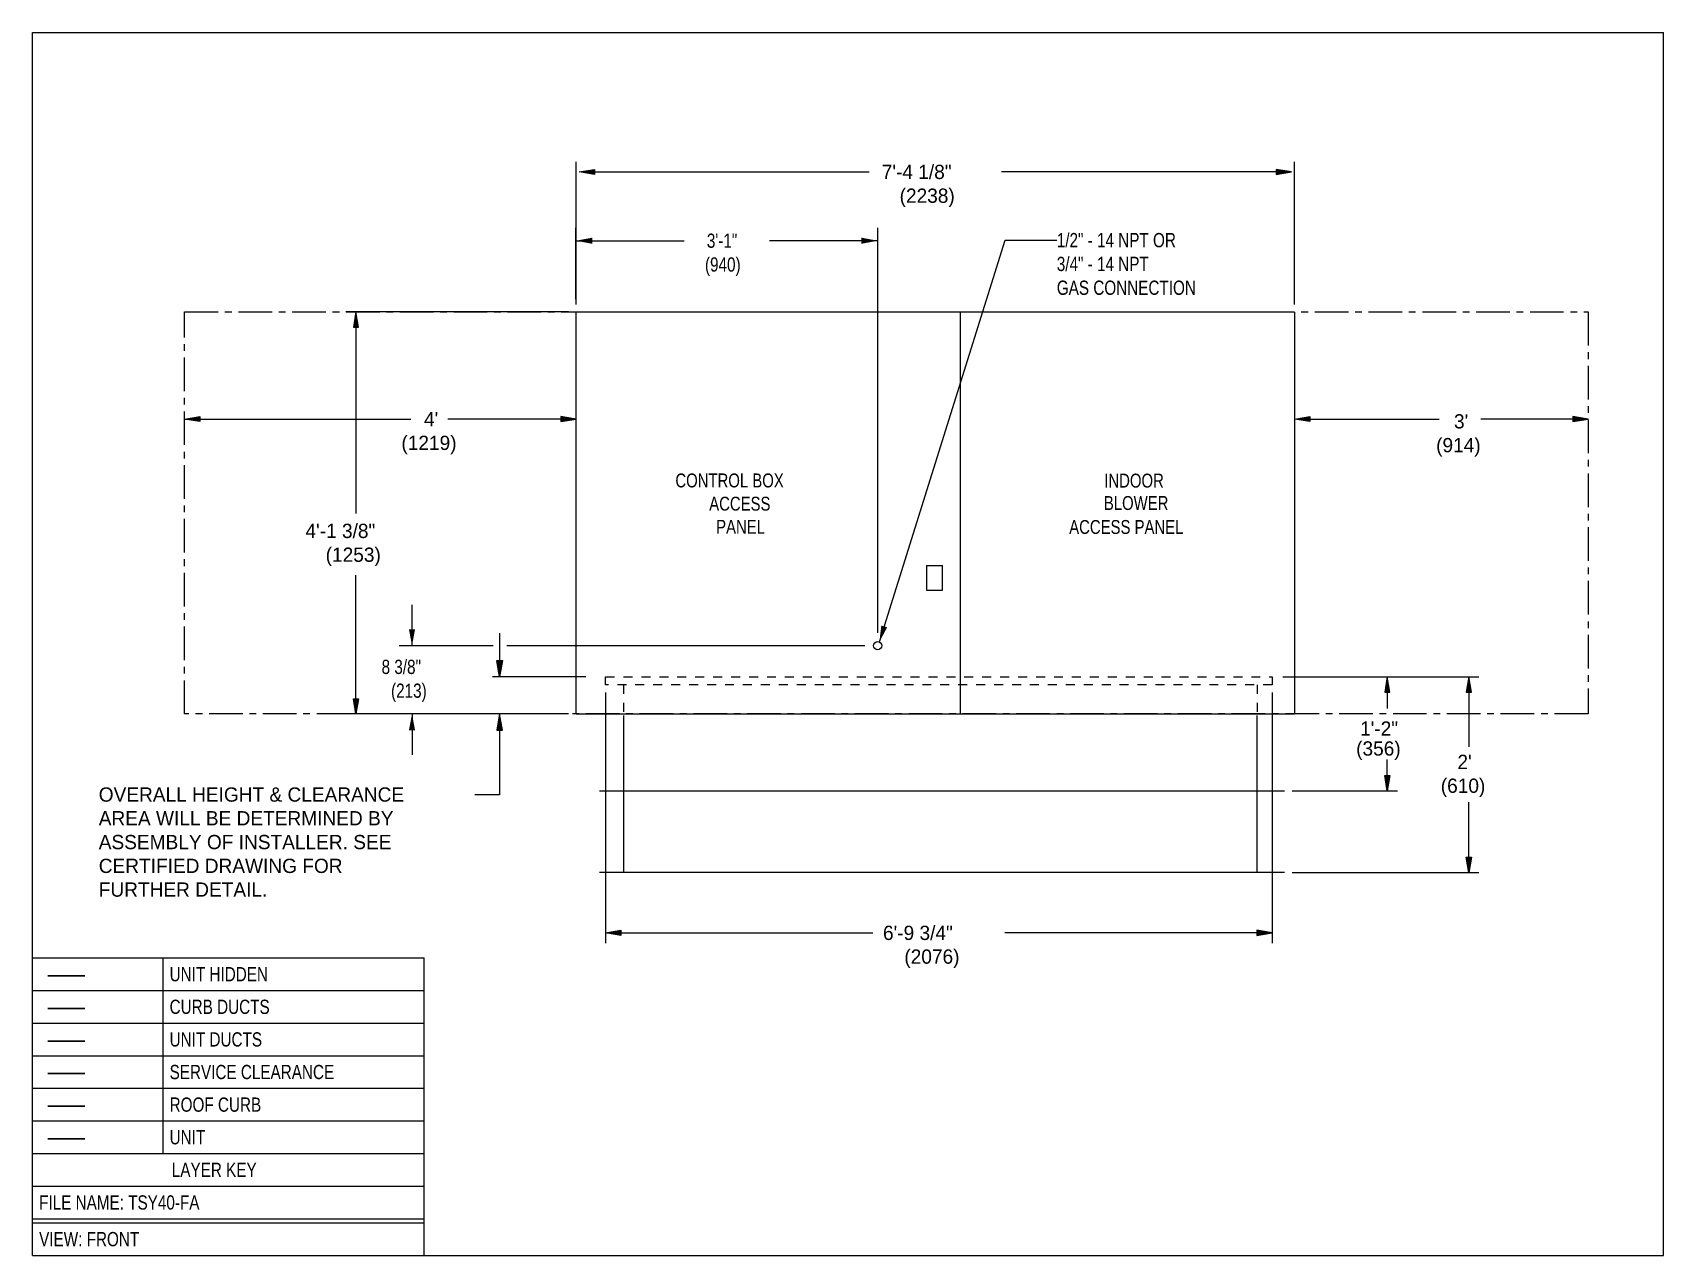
# Model space of a CAD drawing. Extents: x 0 to 200, y 0 to 150.
import ezdxf

# ---------------------------------------------------------------- set-up
doc = ezdxf.new("R2010")
doc.units = 0
doc.header["$LTSCALE"] = 11
doc.linetypes.add('CENTER', pattern=[0.6, 0.375, -0.075, 0.075, -0.075])
doc.linetypes.add('HIDDEN', pattern=[0.2, 0.1, -0.1])
doc.layers.get('0').update_dxf_attribs({"linetype": 'CONTINUOUS'})
for name, color, linetype in [('CURB-14', 6, 'CONTINUOUS'), ('CURB-14-DIM', 6, 'CONTINUOUS'), ('CURB-24', 6, 'CONTINUOUS'), ('CURB-24-DIM', 6, 'CONTINUOUS'), ('NOTES', 1, 'CONTINUOUS'), ('SERVCLEAR', 1, 'CONTINUOUS'), ('SERVCLRDIM', 1, 'CONTINUOUS'), ('UNIT-DIM', 7, 'CONTINUOUS'), ('UNIT-SOL', 7, 'CONTINUOUS')]:
    doc.layers.add(name, color=color, linetype=linetype)
doc.styles.get("Standard").update_dxf_attribs({"font": 'txt', "width": 0.8})
doc.styles.add('TEXTSTYLE_2', font='txt')
doc.styles.add('TEXTSTYLE_3', font='txt', dxfattribs={"width": 8})
doc.dimstyles.get("Standard").update_dxf_attribs({"dimtxt": 2, "dimasz": 2, "dimexe": 1.5875, "dimexo": 1.5875, "dimgap": 0.09, "dimtad": 0, "dimtih": 1, "dimtoh": 1, "dimzin": 4, "dimcen": 0.09, "dimazin": 3, "dimtol": 1, "dimtp": 0.03, "dimtm": 0.03, "dimtfac": 1, "dimtofl": 0, "dimtmove": 0, "dimatfit": 3})

# ---------------------------------------------------------------- blocks, each defined once
blk = doc.blocks.new('*U4')
at = {"layer": 'UNIT-DIM', "color": 7, "width": 0.8}
for s, p in [('3\'-1"', (82.69, 123.6)), ('(940)', (82.46, 120.68))]:
    blk.add_text(s, height=1.75, dxfattribs=at).set_placement(p)
blk = doc.blocks.new('_FILLED')
at = {"color": 0, "linetype": 'BYBLOCK'}
blk.add_solid([(0, 0), (-1, 0.1875), (-1, -0.1875)], dxfattribs=at)
blk = doc.blocks.new('*D3')
at = {"layer": 'UNIT-DIM', "color": 7, "linetype": 'CONTINUOUS'}
for p, q in [((66.64, 123.6), (66.64, 126.06)), ((103.64, 123.6), (103.64, 126.06)), ((66.64, 124.47), (79.89, 124.47)), ((103.64, 124.47), (90.39, 124.47)), ((66.64, 117.32), (66.64, 123.6)), ((103.64, 76.38), (103.64, 123.6))]:
    blk.add_line(p, q, dxfattribs=at)
blk.add_blockref('*U4', (0, 0))
at = {"layer": 'UNIT-DIM', "color": 7, "linetype": 'CONTINUOUS', "xscale": 2, "yscale": 2, "zscale": 2, "rotation": 180}
blk.add_blockref('_FILLED', (66.64, 124.47), dxfattribs=at)
at = {"layer": 'UNIT-DIM', "color": 7, "linetype": 'CONTINUOUS', "xscale": 2, "yscale": 2, "zscale": 2}
blk.add_blockref('_FILLED', (103.64, 124.47), dxfattribs=at)
blk = doc.blocks.new('*U6')
at = {"layer": 'UNIT-DIM', "color": 7, "width": 0.8}
for s, p in [('8 3/8"', (42.8, 71.32)), ('(213)', (43.96, 68.4))]:
    blk.add_text(s, height=1.75, dxfattribs=at).set_placement(p)
blk = doc.blocks.new('*D5')
at = {"layer": 'UNIT-DIM', "color": 7, "linetype": 'CONTINUOUS'}
for p, q in [((46.53, 74.79), (46.53, 79.79)), ((56.49, 74.79), (44.94, 74.79)), ((102.05, 74.79), (58.17, 74.79)), ((65.05, 66.42), (44.94, 66.42)), ((46.53, 66.42), (46.53, 61.42))]:
    blk.add_line(p, q, dxfattribs=at)
blk.add_blockref('*U6', (0, 0))
at = {"layer": 'UNIT-DIM', "color": 7, "linetype": 'CONTINUOUS', "xscale": 2, "yscale": 2, "zscale": 2}
for p, rotation in [((46.53, 74.79), 270), ((46.53, 66.42), 90)]:
    blk.add_blockref('_FILLED', p, dxfattribs=dict(at, rotation=rotation))
blk = doc.blocks.new('*U7')
at = {"layer": 'SERVCLRDIM', "color": 1, "style": 'TEXTSTYLE_2'}
for s, p in [('OVERALL HEIGHT & CLEARANCE', (8.11, 55.66)), ('AREA WILL BE DETERMINED BY', (8.11, 52.75)), ('ASSEMBLY OF INSTALLER. SEE', (8.11, 49.83)), ('CERTIFIED DRAWING FOR', (8.11, 46.91)), ('FURTHER DETAIL.', (8.11, 44))]:
    blk.add_text(s, height=1.75, dxfattribs=at).set_placement(p)
blk = doc.blocks.new('*U8')
at = {"layer": 'CURB-14-DIM', "color": 6, "style": 'TEXTSTYLE_2'}
blk.add_text('1\'-2"', height=1.75, dxfattribs=at).set_placement((162.8, 63.75))
blk = doc.blocks.new('*U9')
at = {"layer": 'CURB-14-DIM', "color": 6, "style": 'TEXTSTYLE_2'}
blk.add_text('6\'-9 3/4"', height=1.75, dxfattribs=at).set_placement((104.29, 38.69))
blk = doc.blocks.new('*U10')
at = {"layer": 'UNIT-DIM', "color": 7, "style": 'TEXTSTYLE_2'}
blk.add_text('4\'-1 3/8"', height=1.75, dxfattribs=at).set_placement((33.46, 88))
blk = doc.blocks.new('*U11')
at = {"layer": 'UNIT-DIM', "color": 7, "style": 'TEXTSTYLE_2'}
blk.add_text('7\'-4 1/8"', height=1.75, dxfattribs=at).set_placement((104.14, 132.04))
blk = doc.blocks.new('*U12')
at = {"layer": 'UNIT-DIM', "color": 7, "style": 'TEXTSTYLE_2'}
blk.add_text('(1253)', height=1.75, dxfattribs=at).set_placement((35.94, 85.08))
blk = doc.blocks.new('*U13')
at = {"layer": 'UNIT-DIM', "color": 7, "style": 'TEXTSTYLE_2'}
blk.add_text('(2238)', height=1.75, dxfattribs=at).set_placement((106.33, 129.12))
blk = doc.blocks.new('*U14')
at = {"layer": 'CURB-14-DIM', "color": 6, "style": 'TEXTSTYLE_2'}
blk.add_text('(356)', height=1.75, dxfattribs=at).set_placement((162.32, 61.31))
blk = doc.blocks.new('*U15')
at = {"layer": 'CURB-14-DIM', "color": 6, "style": 'TEXTSTYLE_2'}
blk.add_text('(2076)', height=1.75, dxfattribs=at).set_placement((106.91, 35.78))
blk = doc.blocks.new('*U16')
at = {"layer": 'CURB-24-DIM', "color": 6, "style": 'TEXTSTYLE_2'}
blk.add_text('(2076)', height=1.75, dxfattribs=at).set_placement((106.91, 35.78))
blk = doc.blocks.new('*U17')
at = {"layer": 'CURB-24-DIM', "color": 6, "style": 'TEXTSTYLE_2'}
blk.add_text('6\'-9 3/4"', height=1.75, dxfattribs=at).set_placement((104.29, 38.69))
blk = doc.blocks.new('*U18')
at = {"layer": 'CURB-24-DIM', "color": 6, "style": 'TEXTSTYLE_2'}
blk.add_text("2'", height=1.75, dxfattribs=at).set_placement((174.74, 59.66))
blk = doc.blocks.new('*U19')
at = {"layer": 'CURB-24-DIM', "color": 6, "style": 'TEXTSTYLE_2'}
blk.add_text('(610)', height=1.75, dxfattribs=at).set_placement((172.7, 56.74))
blk = doc.blocks.new('*U20')
at = {"layer": 'SERVCLRDIM', "color": 1, "style": 'TEXTSTYLE_2'}
blk.add_text("3'", height=1.75, dxfattribs=at).set_placement((174.32, 101.44))
blk = doc.blocks.new('*U21')
at = {"layer": 'SERVCLRDIM', "color": 1, "style": 'TEXTSTYLE_2'}
blk.add_text("4'", height=1.75, dxfattribs=at).set_placement((48, 101.71))
blk = doc.blocks.new('*U22')
at = {"layer": 'SERVCLRDIM', "color": 1, "style": 'TEXTSTYLE_2'}
blk.add_text('(914)', height=1.75, dxfattribs=at).set_placement((172.13, 98.52))
blk = doc.blocks.new('*U23')
at = {"layer": 'SERVCLRDIM', "color": 1, "style": 'TEXTSTYLE_2'}
blk.add_text('(1219)', height=1.75, dxfattribs=at).set_placement((45.23, 98.8))
blk = doc.blocks.new('*U24')
at = {"layer": 'NOTES', "color": 1, "width": 0.8}
blk.add_text('VIEW: FRONT', height=1.75, dxfattribs=at).set_placement((0.8, 1.12))
blk = doc.blocks.new('*U25')
at = {"layer": 'NOTES', "color": 1, "width": 0.8}
blk.add_text('FILE NAME: TSY40-FA', height=1.75, dxfattribs=at).set_placement((0.8, 5.62))
blk = doc.blocks.new('*U26')
at = {"layer": 'NOTES', "color": 1, "width": 0.8}
blk.add_text('LAYER KEY', height=1.75, dxfattribs=at).set_placement((17.07, 9.62))
blk = doc.blocks.new('*U27')
at = {"layer": 'NOTES', "color": 7, "style": 'TEXTSTYLE_3', "width": 8}
blk.add_text('-', height=1.75, dxfattribs=at).set_placement((1.03, 13.62))
blk = doc.blocks.new('*U28')
at = {"layer": 'NOTES', "color": 1, "width": 0.8}
blk.add_text('UNIT', height=1.75, dxfattribs=at).set_placement((16.8, 13.62))
blk = doc.blocks.new('*U29')
at = {"layer": 'NOTES', "color": 6, "style": 'TEXTSTYLE_3', "width": 8}
blk.add_text('-', height=1.75, dxfattribs=at).set_placement((1.03, 17.62))
blk = doc.blocks.new('*U30')
at = {"layer": 'NOTES', "color": 1, "width": 0.8}
blk.add_text('ROOF CURB', height=1.75, dxfattribs=at).set_placement((16.8, 17.62))
blk = doc.blocks.new('*U31')
at = {"layer": 'NOTES', "color": 1, "style": 'TEXTSTYLE_3', "width": 8}
blk.add_text('-', height=1.75, dxfattribs=at).set_placement((1.03, 21.62))
blk = doc.blocks.new('*U32')
at = {"layer": 'NOTES', "color": 1, "width": 0.8}
blk.add_text('SERVICE CLEARANCE', height=1.75, dxfattribs=at).set_placement((16.8, 21.62))
blk = doc.blocks.new('*U33')
at = {"layer": 'NOTES', "color": 2, "style": 'TEXTSTYLE_3', "width": 8}
blk.add_text('-', height=1.75, dxfattribs=at).set_placement((1.03, 25.62))
blk = doc.blocks.new('*U34')
at = {"layer": 'NOTES', "color": 1, "width": 0.8}
blk.add_text('UNIT DUCTS', height=1.75, dxfattribs=at).set_placement((16.8, 25.62))
blk = doc.blocks.new('*U35')
at = {"layer": 'NOTES', "color": 5, "style": 'TEXTSTYLE_3', "width": 8}
blk.add_text('-', height=1.75, dxfattribs=at).set_placement((1.03, 29.62))
blk = doc.blocks.new('*U36')
at = {"layer": 'NOTES', "color": 1, "width": 0.8}
blk.add_text('CURB DUCTS', height=1.75, dxfattribs=at).set_placement((16.8, 29.62))
blk = doc.blocks.new('*U37')
at = {"layer": 'NOTES', "color": 9, "style": 'TEXTSTYLE_3', "width": 8}
blk.add_text('-', height=1.75, dxfattribs=at).set_placement((1.03, 33.62))
blk = doc.blocks.new('*U38')
at = {"layer": 'NOTES', "color": 1, "width": 0.8}
blk.add_text('UNIT HIDDEN', height=1.75, dxfattribs=at).set_placement((16.8, 33.62))
blk = doc.blocks.new('*U39')
at = {"layer": 'NOTES', "color": 1, "width": 0.8}
for s, p in [('1/2" - 14 NPT OR', (125.61, 123.67)), ('3/4" - 14 NPT', (125.61, 120.75)), ('GAS CONNECTION', (125.61, 117.83))]:
    blk.add_text(s, height=1.75, dxfattribs=at).set_placement(p)
blk = doc.blocks.new('*U40')
at = {"layer": 'NOTES', "color": 1, "width": 0.8}
blk.add_text('CONTROL BOX', height=1.7069, dxfattribs=at).set_placement((78.83, 94.21))
blk = doc.blocks.new('*U41')
at = {"layer": 'NOTES', "color": 1, "width": 0.8}
blk.add_text('ACCESS', height=1.707, dxfattribs=at).set_placement((82.98, 91.36))
blk = doc.blocks.new('*U42')
at = {"layer": 'NOTES', "color": 1, "width": 0.8}
blk.add_text('PANEL', height=1.707, dxfattribs=at).set_placement((83.83, 88.52))
blk = doc.blocks.new('*U43')
at = {"layer": 'NOTES', "color": 1, "width": 0.8}
blk.add_text('INDOOR', height=1.707, dxfattribs=at).set_placement((131.43, 94.19))
blk = doc.blocks.new('*U44')
at = {"layer": 'NOTES', "color": 1, "width": 0.8}
blk.add_text('BLOWER', height=1.707, dxfattribs=at).set_placement((131.38, 91.44))
blk = doc.blocks.new('*U45')
at = {"layer": 'NOTES', "color": 1, "width": 0.8}
blk.add_text('ACCESS PANEL', height=1.7069, dxfattribs=at).set_placement((127.13, 88.5))

msp = doc.modelspace()

# ---------------------------------------------------------------- linework, layer by layer
at = {"color": 7, "linetype": 'CONTINUOUS'}
for p, q in [((0, 0), (0, 150)), ((0, 150), (200, 150)), ((200, 0), (200, 150)), ((0, 0), (200, 0))]:
    msp.add_line(p, q, dxfattribs=at)
at = {"layer": 'CURB-14', "color": 8, "linetype": 'HIDDEN'}
for p, q in [((70.267, 69.979), (70.267, 70.979)), ((70.267, 70.979), (152.017, 70.979)), ((152.017, 70.979), (152.017, 69.979)), ((152.017, 69.979), (70.267, 69.979)), ((72.486, 69.979), (72.486, 66.573)), ((150.173, 69.979), (150.173, 66.573))]:
    msp.add_line(p, q, dxfattribs=at)
at = {"layer": 'CURB-14', "color": 6, "linetype": 'CONTINUOUS', "const_width": 0.15}
for points in [[(72.486, 66.261), (72.486, 56.979)], [(150.173, 66.261), (150.173, 56.979)], [(69.486, 56.979), (153.548, 56.979)]]:
    msp.add_lwpolyline(points, dxfattribs=at)
at = {"layer": 'CURB-14-DIM', "color": 6, "linetype": 'CONTINUOUS'}
for p, q in [((153.33, 70.979), (167.386, 70.979)), ((166.136, 70.979), (165.824, 69.104)), ((166.449, 69.104), (166.136, 70.979)), ((166.136, 70.081), (166.136, 67.106)), ((70.267, 69.041), (70.267, 38.319)), ((152.017, 69.041), (152.017, 38.319)), ((165.824, 69.104), (166.449, 69.104)), ((166.136, 57.876), (166.136, 60.851)), ((165.824, 58.854), (166.449, 58.854)), ((166.136, 56.979), (165.824, 58.854)), ((166.449, 58.854), (166.136, 56.979)), ((154.486, 56.979), (167.386, 56.979)), ((70.267, 39.569), (72.142, 39.882)), ((70.267, 39.569), (103.038, 39.569)), ((72.142, 39.257), (70.267, 39.569)), ((72.142, 39.882), (72.142, 39.257)), ((150.142, 39.569), (119.246, 39.569)), ((152.017, 39.569), (150.142, 39.882)), ((150.142, 39.882), (150.142, 39.257)), ((150.142, 39.257), (152.017, 39.569))]:
    msp.add_line(p, q, dxfattribs=at)
for points in [[(166.449, 69.104), (165.824, 69.104), (166.136, 70.979)], [(166.449, 58.854), (166.136, 56.979), (165.824, 58.854)], [(72.142, 39.257), (70.267, 39.569), (72.142, 39.882)], [(150.142, 39.257), (150.142, 39.882), (152.017, 39.569)]]:
    msp.add_solid(points, dxfattribs=at)
at = {"layer": 'CURB-24', "color": 8, "linetype": 'HIDDEN'}
for p, q in [((70.267, 69.979), (70.267, 70.979)), ((70.267, 70.979), (152.017, 70.979)), ((152.017, 70.979), (152.017, 69.979)), ((152.017, 69.979), (70.267, 69.979)), ((72.486, 69.979), (72.486, 66.573)), ((150.173, 69.979), (150.173, 66.573))]:
    msp.add_line(p, q, dxfattribs=at)
at = {"layer": 'CURB-24', "color": 6, "linetype": 'CONTINUOUS', "const_width": 0.15}
for points in [[(72.486, 66.261), (72.486, 46.979)], [(150.173, 66.261), (150.173, 46.979)], [(69.486, 46.979), (153.548, 46.979)]]:
    msp.add_lwpolyline(points, dxfattribs=at)
at = {"layer": 'CURB-24-DIM', "color": 6, "linetype": 'CONTINUOUS'}
for p, q in [((153.33, 70.979), (177.386, 70.979)), ((176.136, 70.979), (175.824, 69.104)), ((176.449, 69.104), (176.136, 70.979)), ((176.136, 70.348), (176.136, 62.373)), ((70.267, 69.041), (70.267, 38.319)), ((152.017, 69.041), (152.017, 38.319)), ((175.824, 69.104), (176.449, 69.104)), ((176.136, 47.609), (176.136, 55.584)), ((175.824, 48.854), (176.449, 48.854)), ((176.136, 46.979), (175.824, 48.854)), ((176.449, 48.854), (176.136, 46.979)), ((154.486, 46.979), (177.386, 46.979)), ((70.267, 39.569), (72.142, 39.882)), ((72.142, 39.257), (70.267, 39.569)), ((72.142, 39.882), (72.142, 39.257)), ((72.517, 39.569), (103.038, 39.569)), ((150.142, 39.569), (119.246, 39.569)), ((152.017, 39.569), (150.142, 39.882)), ((150.142, 39.882), (150.142, 39.257)), ((150.142, 39.257), (152.017, 39.569))]:
    msp.add_line(p, q, dxfattribs=at)
for points in [[(176.449, 69.104), (175.824, 69.104), (176.136, 70.979)], [(176.449, 48.854), (176.136, 46.979), (175.824, 48.854)], [(72.142, 39.257), (70.267, 39.569), (72.142, 39.882)], [(150.142, 39.257), (150.142, 39.882), (152.017, 39.569)]]:
    msp.add_solid(points, dxfattribs=at)
at = {"layer": 'NOTES', "color": 1, "linetype": 'CONTINUOUS'}
for p, q in [((103.846, 75.248), (119.256, 124.542)), ((119.256, 124.542), (125.606, 124.542)), ((0, 0), (0, 36.494)), ((0, 36.494), (48, 36.494)), ((16, 12.498), (16, 36.494)), ((48, 0), (48, 36.494)), ((0, 32.495), (48, 32.495)), ((0, 28.496), (48, 28.496)), ((0, 24.496), (48, 24.496)), ((0, 20.497), (48, 20.497)), ((0, 16.497), (48, 16.497)), ((0, 12.498), (48, 12.498)), ((0, 8.499), (48, 8.499)), ((0, 4.499), (48, 4.499)), ((0, 3.999), (48, 3.999)), ((0, 0), (48, 0))]:
    msp.add_line(p, q, dxfattribs=at)
msp.add_solid([(104.085, 77.269), (103.846, 75.248), (104.801, 77.045)], dxfattribs=at)
at = {"layer": 'SERVCLEAR', "color": 1, "linetype": 'CENTER'}
for p, q in [((18.642, 66.416), (18.642, 115.729)), ((18.642, 115.729), (190.767, 115.729)), ((190.767, 115.729), (190.767, 66.416)), ((190.767, 66.416), (18.642, 66.416))]:
    msp.add_line(p, q, dxfattribs=at)
at = {"layer": 'SERVCLRDIM', "color": 1, "linetype": 'CONTINUOUS'}
for p, q in [((18.642, 102.59), (20.517, 102.902)), ((20.517, 102.277), (18.642, 102.59)), ((18.642, 102.59), (46.371, 102.59)), ((20.517, 102.902), (20.517, 102.277)), ((66.642, 102.59), (50.913, 102.59)), ((64.767, 102.902), (64.767, 102.277)), ((66.642, 102.59), (64.767, 102.902)), ((64.767, 102.277), (66.642, 102.59)), ((154.767, 102.59), (156.642, 102.902)), ((156.642, 102.277), (154.767, 102.59)), ((155.294, 102.59), (172.517, 102.59)), ((156.642, 102.902), (156.642, 102.277)), ((190.767, 102.59), (177.593, 102.59)), ((190.767, 102.59), (188.892, 102.902)), ((188.892, 102.902), (188.892, 102.277)), ((188.892, 102.277), (190.767, 102.59)), ((57.278, 76.349), (57.278, 70.976)), ((57.278, 70.976), (56.944, 72.976)), ((56.944, 72.976), (57.611, 72.976)), ((57.611, 72.976), (57.278, 70.976)), ((67.83, 70.976), (56.403, 70.976)), ((57.278, 66.416), (56.944, 64.416)), ((57.278, 66.416), (57.278, 56.498)), ((57.611, 64.416), (57.278, 66.416)), ((56.944, 64.416), (57.611, 64.416)), ((57.278, 56.498), (54.233, 56.498))]:
    msp.add_line(p, q, dxfattribs=at)
for points in [[(20.517, 102.277), (18.642, 102.59), (20.517, 102.902)], [(64.767, 102.277), (64.767, 102.902), (66.642, 102.59)], [(156.642, 102.277), (154.767, 102.59), (156.642, 102.902)], [(188.892, 102.277), (188.892, 102.902), (190.767, 102.59)], [(57.611, 72.976), (57.278, 70.976), (56.944, 72.976)], [(57.611, 64.416), (56.944, 64.416), (57.278, 66.416)]]:
    msp.add_solid(points, dxfattribs=at)
at = {"layer": 'UNIT-DIM', "color": 7, "linetype": 'CONTINUOUS'}
for p, q in [((66.642, 116.666), (66.642, 134.163)), ((154.767, 116.666), (154.767, 134.163)), ((67.017, 132.913), (68.892, 133.226)), ((68.892, 132.601), (67.017, 132.913)), ((68.517, 132.913), (102.601, 132.913)), ((68.892, 133.226), (68.892, 132.601)), ((152.892, 132.913), (118.809, 132.913)), ((152.517, 133.226), (152.517, 132.601)), ((154.392, 132.913), (152.517, 133.226)), ((152.517, 132.601), (154.392, 132.913)), ((65.705, 115.729), (38.402, 115.729)), ((39.652, 115.729), (39.339, 113.854)), ((39.964, 113.854), (39.652, 115.729)), ((39.652, 115.652), (39.652, 91.02)), ((39.339, 113.854), (39.964, 113.854)), ((39.652, 66.793), (39.652, 83.424)), ((39.652, 66.416), (39.339, 68.291)), ((39.339, 68.291), (39.964, 68.291)), ((39.964, 68.291), (39.652, 66.416)), ((65.705, 66.416), (38.402, 66.416))]:
    msp.add_line(p, q, dxfattribs=at)
for points in [[(68.892, 132.601), (67.017, 132.913), (68.892, 133.226)], [(152.517, 132.601), (152.517, 133.226), (154.392, 132.913)], [(39.964, 113.854), (39.339, 113.854), (39.652, 115.729)], [(39.964, 68.291), (39.652, 66.416), (39.339, 68.291)]]:
    msp.add_solid(points, dxfattribs=at)
at = {"layer": 'UNIT-SOL', "color": 7, "linetype": 'CONTINUOUS'}
for p, q in [((113.737, 115.729), (113.737, 66.416)), ((109.642, 84.627), (109.642, 81.605)), ((109.642, 84.627), (111.58, 84.627)), ((111.58, 81.605), (111.58, 84.627)), ((109.642, 81.605), (111.58, 81.605))]:
    msp.add_line(p, q, dxfattribs=at)
at = {"layer": 'UNIT-SOL', "color": 7, "linetype": 'CONTINUOUS', "const_width": 0.15}
for points in [[(66.642, 115.729), (66.642, 66.416)], [(154.767, 115.729), (66.642, 115.729)], [(154.767, 66.416), (154.767, 115.729)], [(66.642, 66.416), (154.767, 66.416)]]:
    msp.add_lwpolyline(points, dxfattribs=at)
at = {"layer": 'UNIT-SOL', "color": 7, "linetype": 'CONTINUOUS'}
msp.add_circle((103.642, 74.791), 0.5, dxfattribs=at)

# ---------------------------------------------------------------- block references
for name in ['*U11', '*U13', '*U39', '*U21', '*U20', '*U23', '*U22', '*U40', '*U43', '*U41', '*U44', '*U42', '*U45', '*U10', '*U12', '*U8', '*U14', '*U18', '*U19', '*U7', '*U9', '*U17', '*U15', '*U16', '*U37', '*U38', '*U35', '*U36', '*U33', '*U34', '*U31', '*U32', '*U29', '*U30', '*U27', '*U28', '*U26', '*U25', '*U24']:
    msp.add_blockref(name, (0, 0))

# ---------------------------------------------------------------- dimensions: what is measured, and where the dimension line sits
at = {"layer": 'UNIT-DIM', "color": 7, "linetype": 'CONTINUOUS'}
dim = msp.add_linear_dim(base=(103.642, 124.471), p1=(66.642, 115.729), p2=(103.642, 74.791), text='3\'-1"\\P(940)', dimstyle='Standard', dxfattribs=at)
dim.commit()
dim.dimension.update_dxf_attribs({"geometry": '*D3', "text_midpoint": (85.142, 123.159), "dimtype": 128})
dim = msp.add_linear_dim(base=(46.53, 74.791), p1=(66.642, 66.416), p2=(103.642, 74.791), angle=90, text='8 3/8"\\P(213)', dimstyle='Standard', dxfattribs=at)
dim.commit()
dim.dimension.update_dxf_attribs({"geometry": '*D5', "text_midpoint": (46.53, 70.88), "dimtype": 128})

doc.saveas('drawing.dxf')
